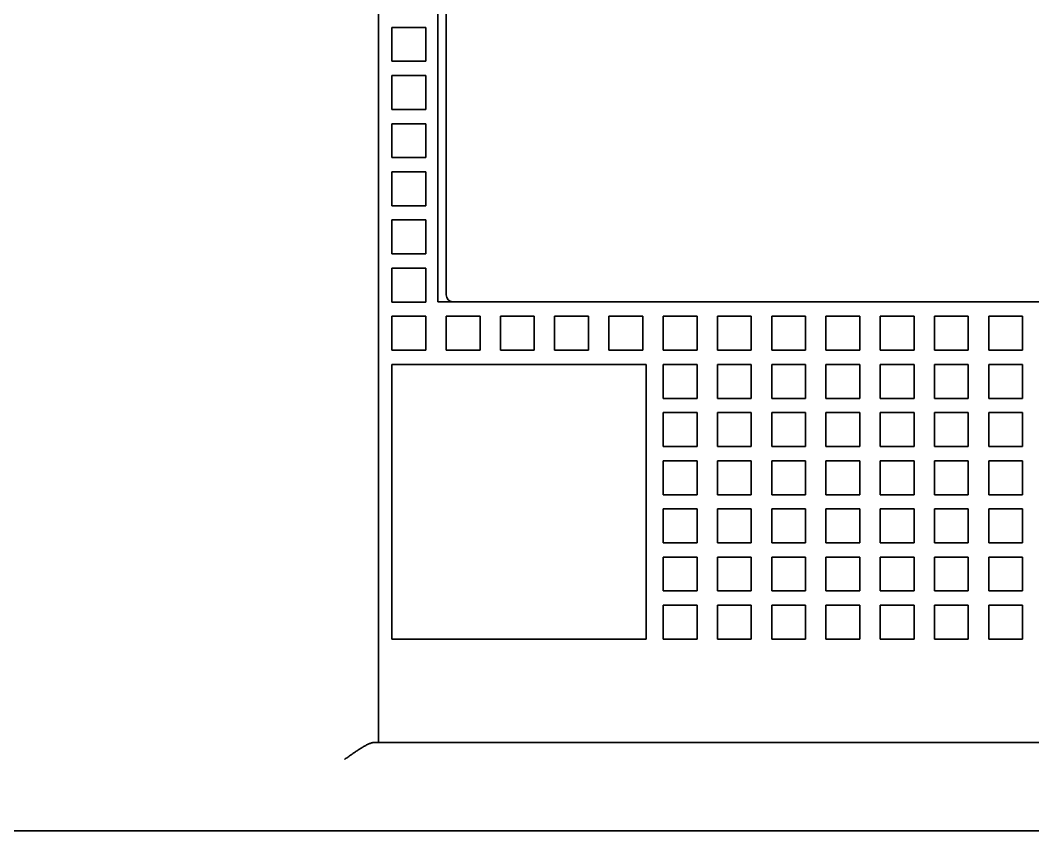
# Model space of a CAD drawing. Header units: millimetres. Extents: x -161 to 18, y -4 to 4.
# Drawn here: x 9.156 to 12.142, y -3.953 to -1.563 of the extents above; entities that cross this region are included whole.
import ezdxf

# ---------------------------------------------------------------- set-up
doc = ezdxf.new("R2010")
doc.units = ezdxf.units.MM

msp = doc.modelspace()

# ---------------------------------------------------------------- linework, layer by layer
at = {"color": 7, "lineweight": 35}
for p, q in [((10.2122, 3.1566), (10.2122, -3.4434)), ((10.3872, -2.3934), (10.3872, 2.1066)), ((10.4122, 2.0169), (10.4122, -2.3037)), ((10.4322, -2.3934), (14.4922, -2.3934)), ((14.7122, -3.6934), (10.2122, -3.6934)), ((7.0322, -3.9534), (16.5922, -3.9534))]:
    msp.add_line(p, q, dxfattribs=at)
at = {"color": 7, "lineweight": 35, "ltscale": 0.025}
for p, q in [((10.2522, -1.6844), (10.2522, -1.5844)), ((10.2522, -1.5844), (10.3522, -1.5844)), ((10.3522, -1.6844), (10.3522, -1.5844)), ((10.2522, -1.6844), (10.3522, -1.6844)), ((10.2522, -1.8264), (10.2522, -1.7264)), ((10.2522, -1.7264), (10.3522, -1.7264)), ((10.3522, -1.8264), (10.3522, -1.7264)), ((10.2522, -1.8264), (10.3522, -1.8264)), ((10.2522, -1.9684), (10.2522, -1.8684)), ((10.2522, -1.8684), (10.3522, -1.8684)), ((10.3522, -1.9684), (10.3522, -1.8684)), ((10.2522, -1.9684), (10.3522, -1.9684)), ((10.2522, -2.1104), (10.2522, -2.0104)), ((10.2522, -2.0104), (10.3522, -2.0104)), ((10.3522, -2.1104), (10.3522, -2.0104)), ((10.2522, -2.1104), (10.3522, -2.1104)), ((10.2522, -2.2524), (10.2522, -2.1524)), ((10.2522, -2.1524), (10.3522, -2.1524)), ((10.3522, -2.2524), (10.3522, -2.1524)), ((10.2522, -2.2524), (10.3522, -2.2524)), ((10.2522, -2.3944), (10.2522, -2.2944)), ((10.2522, -2.2944), (10.3522, -2.2944)), ((10.3522, -2.3944), (10.3522, -2.2944)), ((10.2522, -2.3944), (10.3522, -2.3944)), ((10.2522, -2.5364), (10.2522, -2.4364)), ((10.2522, -2.4364), (10.3522, -2.4364)), ((10.3522, -2.5364), (10.3522, -2.4364)), ((10.5122, -2.4364), (10.4122, -2.4364)), ((10.4122, -2.5364), (10.4122, -2.4364)), ((10.5122, -2.4364), (10.5122, -2.5364)), ((10.6722, -2.4364), (10.5722, -2.4364)), ((10.5722, -2.5364), (10.5722, -2.4364)), ((10.6722, -2.4364), (10.6722, -2.5364)), ((10.8322, -2.4364), (10.7322, -2.4364)), ((10.7322, -2.5364), (10.7322, -2.4364)), ((10.8322, -2.4364), (10.8322, -2.5364)), ((10.9922, -2.4364), (10.8922, -2.4364)), ((10.8922, -2.5364), (10.8922, -2.4364)), ((10.9922, -2.4364), (10.9922, -2.5364)), ((11.1522, -2.4364), (11.0522, -2.4364)), ((11.0522, -2.5364), (11.0522, -2.4364)), ((11.1522, -2.4364), (11.1522, -2.5364)), ((11.3122, -2.4364), (11.2122, -2.4364)), ((11.2122, -2.5364), (11.2122, -2.4364)), ((11.3122, -2.4364), (11.3122, -2.5364)), ((11.4722, -2.4364), (11.3722, -2.4364)), ((11.3722, -2.5364), (11.3722, -2.4364)), ((11.4722, -2.4364), (11.4722, -2.5364)), ((11.6322, -2.4364), (11.5322, -2.4364)), ((11.5322, -2.5364), (11.5322, -2.4364)), ((11.6322, -2.4364), (11.6322, -2.5364)), ((11.7922, -2.4364), (11.6922, -2.4364)), ((11.6922, -2.5364), (11.6922, -2.4364)), ((11.7922, -2.4364), (11.7922, -2.5364)), ((11.9522, -2.4364), (11.8522, -2.4364)), ((11.8522, -2.5364), (11.8522, -2.4364)), ((11.9522, -2.4364), (11.9522, -2.5364)), ((12.1122, -2.4364), (12.0122, -2.4364)), ((12.0122, -2.5364), (12.0122, -2.4364)), ((12.1122, -2.4364), (12.1122, -2.5364)), ((10.2522, -2.5364), (10.3522, -2.5364)), ((10.4122, -2.5364), (10.5122, -2.5364)), ((10.5722, -2.5364), (10.6722, -2.5364)), ((10.7322, -2.5364), (10.8322, -2.5364)), ((10.8922, -2.5364), (10.9922, -2.5364)), ((11.0522, -2.5364), (11.1522, -2.5364)), ((11.2122, -2.5364), (11.3122, -2.5364)), ((11.3722, -2.5364), (11.4722, -2.5364)), ((11.5322, -2.5364), (11.6322, -2.5364)), ((11.6922, -2.5364), (11.7922, -2.5364)), ((11.8522, -2.5364), (11.9522, -2.5364)), ((12.0122, -2.5364), (12.1122, -2.5364)), ((10.2522, -2.6784), (10.2522, -2.5784)), ((11.1522, -2.5784), (11.0522, -2.5784)), ((11.0522, -2.6784), (11.0522, -2.5784)), ((11.1522, -2.5784), (11.1522, -2.6784)), ((11.3122, -2.5784), (11.2122, -2.5784)), ((11.2122, -2.6784), (11.2122, -2.5784)), ((11.3122, -2.5784), (11.3122, -2.6784)), ((11.4722, -2.5784), (11.3722, -2.5784)), ((11.3722, -2.6784), (11.3722, -2.5784)), ((11.4722, -2.5784), (11.4722, -2.6784)), ((11.6322, -2.5784), (11.5322, -2.5784)), ((11.5322, -2.6784), (11.5322, -2.5784)), ((11.6322, -2.5784), (11.6322, -2.6784)), ((11.7922, -2.5784), (11.6922, -2.5784)), ((11.6922, -2.6784), (11.6922, -2.5784)), ((11.7922, -2.5784), (11.7922, -2.6784)), ((11.9522, -2.5784), (11.8522, -2.5784)), ((11.8522, -2.6784), (11.8522, -2.5784)), ((11.9522, -2.5784), (11.9522, -2.6784)), ((12.1122, -2.5784), (12.0122, -2.5784)), ((12.0122, -2.6784), (12.0122, -2.5784)), ((12.1122, -2.5784), (12.1122, -2.6784)), ((11.0522, -2.6784), (11.1522, -2.6784)), ((11.2122, -2.6784), (11.3122, -2.6784)), ((11.3722, -2.6784), (11.4722, -2.6784)), ((11.5322, -2.6784), (11.6322, -2.6784)), ((11.6922, -2.6784), (11.7922, -2.6784)), ((11.8522, -2.6784), (11.9522, -2.6784)), ((12.0122, -2.6784), (12.1122, -2.6784)), ((10.2522, -2.8204), (10.2522, -2.7204)), ((11.1522, -2.7204), (11.0522, -2.7204)), ((11.0522, -2.8204), (11.0522, -2.7204)), ((11.1522, -2.7204), (11.1522, -2.8204)), ((11.3122, -2.7204), (11.2122, -2.7204)), ((11.2122, -2.8204), (11.2122, -2.7204)), ((11.3122, -2.7204), (11.3122, -2.8204)), ((11.4722, -2.7204), (11.3722, -2.7204)), ((11.3722, -2.8204), (11.3722, -2.7204)), ((11.4722, -2.7204), (11.4722, -2.8204)), ((11.6322, -2.7204), (11.5322, -2.7204)), ((11.5322, -2.8204), (11.5322, -2.7204)), ((11.6322, -2.7204), (11.6322, -2.8204)), ((11.7922, -2.7204), (11.6922, -2.7204)), ((11.6922, -2.8204), (11.6922, -2.7204)), ((11.7922, -2.7204), (11.7922, -2.8204)), ((11.9522, -2.7204), (11.8522, -2.7204)), ((11.8522, -2.8204), (11.8522, -2.7204)), ((11.9522, -2.7204), (11.9522, -2.8204)), ((12.1122, -2.7204), (12.0122, -2.7204)), ((12.0122, -2.8204), (12.0122, -2.7204)), ((12.1122, -2.7204), (12.1122, -2.8204)), ((11.0522, -2.8204), (11.1522, -2.8204)), ((11.2122, -2.8204), (11.3122, -2.8204)), ((11.3722, -2.8204), (11.4722, -2.8204)), ((11.5322, -2.8204), (11.6322, -2.8204)), ((11.6922, -2.8204), (11.7922, -2.8204)), ((11.8522, -2.8204), (11.9522, -2.8204)), ((12.0122, -2.8204), (12.1122, -2.8204)), ((10.2522, -2.9624), (10.2522, -2.8624)), ((11.1522, -2.8624), (11.0522, -2.8624)), ((11.0522, -2.9624), (11.0522, -2.8624)), ((11.1522, -2.8624), (11.1522, -2.9624)), ((11.3122, -2.8624), (11.2122, -2.8624)), ((11.2122, -2.9624), (11.2122, -2.8624)), ((11.3122, -2.8624), (11.3122, -2.9624)), ((11.4722, -2.8624), (11.3722, -2.8624)), ((11.3722, -2.9624), (11.3722, -2.8624)), ((11.4722, -2.8624), (11.4722, -2.9624)), ((11.6322, -2.8624), (11.5322, -2.8624)), ((11.5322, -2.9624), (11.5322, -2.8624)), ((11.6322, -2.8624), (11.6322, -2.9624)), ((11.7922, -2.8624), (11.6922, -2.8624)), ((11.6922, -2.9624), (11.6922, -2.8624)), ((11.7922, -2.8624), (11.7922, -2.9624)), ((11.9522, -2.8624), (11.8522, -2.8624)), ((11.8522, -2.9624), (11.8522, -2.8624)), ((11.9522, -2.8624), (11.9522, -2.9624)), ((12.1122, -2.8624), (12.0122, -2.8624)), ((12.0122, -2.9624), (12.0122, -2.8624)), ((12.1122, -2.8624), (12.1122, -2.9624)), ((11.0522, -2.9624), (11.1522, -2.9624)), ((11.2122, -2.9624), (11.3122, -2.9624)), ((11.3722, -2.9624), (11.4722, -2.9624)), ((11.5322, -2.9624), (11.6322, -2.9624)), ((11.6922, -2.9624), (11.7922, -2.9624)), ((11.8522, -2.9624), (11.9522, -2.9624)), ((12.0122, -2.9624), (12.1122, -2.9624)), ((10.2522, -3.1044), (10.2522, -3.0044)), ((11.1522, -3.0044), (11.0522, -3.0044)), ((11.0522, -3.1044), (11.0522, -3.0044)), ((11.1522, -3.0044), (11.1522, -3.1044)), ((11.3122, -3.0044), (11.2122, -3.0044)), ((11.2122, -3.1044), (11.2122, -3.0044)), ((11.3122, -3.0044), (11.3122, -3.1044)), ((11.4722, -3.0044), (11.3722, -3.0044)), ((11.3722, -3.1044), (11.3722, -3.0044)), ((11.4722, -3.0044), (11.4722, -3.1044)), ((11.6322, -3.0044), (11.5322, -3.0044)), ((11.5322, -3.1044), (11.5322, -3.0044)), ((11.6322, -3.0044), (11.6322, -3.1044)), ((11.7922, -3.0044), (11.6922, -3.0044)), ((11.6922, -3.1044), (11.6922, -3.0044)), ((11.7922, -3.0044), (11.7922, -3.1044)), ((11.9522, -3.0044), (11.8522, -3.0044)), ((11.8522, -3.1044), (11.8522, -3.0044)), ((11.9522, -3.0044), (11.9522, -3.1044)), ((12.1122, -3.0044), (12.0122, -3.0044)), ((12.0122, -3.1044), (12.0122, -3.0044)), ((12.1122, -3.0044), (12.1122, -3.1044)), ((11.0522, -3.1044), (11.1522, -3.1044)), ((11.2122, -3.1044), (11.3122, -3.1044)), ((11.3722, -3.1044), (11.4722, -3.1044)), ((11.5322, -3.1044), (11.6322, -3.1044)), ((11.6922, -3.1044), (11.7922, -3.1044)), ((11.8522, -3.1044), (11.9522, -3.1044)), ((12.0122, -3.1044), (12.1122, -3.1044)), ((10.2522, -3.2464), (10.2522, -3.1464)), ((11.1522, -3.1464), (11.0522, -3.1464)), ((11.0522, -3.2464), (11.0522, -3.1464)), ((11.1522, -3.1464), (11.1522, -3.2464)), ((11.3122, -3.1464), (11.2122, -3.1464)), ((11.2122, -3.2464), (11.2122, -3.1464)), ((11.3122, -3.1464), (11.3122, -3.2464)), ((11.4722, -3.1464), (11.3722, -3.1464)), ((11.3722, -3.2464), (11.3722, -3.1464)), ((11.4722, -3.1464), (11.4722, -3.2464)), ((11.6322, -3.1464), (11.5322, -3.1464)), ((11.5322, -3.2464), (11.5322, -3.1464)), ((11.6322, -3.1464), (11.6322, -3.2464)), ((11.7922, -3.1464), (11.6922, -3.1464)), ((11.6922, -3.2464), (11.6922, -3.1464)), ((11.7922, -3.1464), (11.7922, -3.2464)), ((11.9522, -3.1464), (11.8522, -3.1464)), ((11.8522, -3.2464), (11.8522, -3.1464)), ((11.9522, -3.1464), (11.9522, -3.2464)), ((12.1122, -3.1464), (12.0122, -3.1464)), ((12.0122, -3.2464), (12.0122, -3.1464)), ((12.1122, -3.1464), (12.1122, -3.2464)), ((11.0522, -3.2464), (11.1522, -3.2464)), ((11.2122, -3.2464), (11.3122, -3.2464)), ((11.3722, -3.2464), (11.4722, -3.2464)), ((11.5322, -3.2464), (11.6322, -3.2464)), ((11.6922, -3.2464), (11.7922, -3.2464)), ((11.8522, -3.2464), (11.9522, -3.2464)), ((12.0122, -3.2464), (12.1122, -3.2464)), ((10.2522, -3.3884), (10.2522, -3.2884)), ((11.1522, -3.2884), (11.0522, -3.2884)), ((11.0522, -3.3884), (11.0522, -3.2884)), ((11.1522, -3.2884), (11.1522, -3.3884)), ((11.3122, -3.2884), (11.2122, -3.2884)), ((11.2122, -3.3884), (11.2122, -3.2884)), ((11.3122, -3.2884), (11.3122, -3.3884)), ((11.4722, -3.2884), (11.3722, -3.2884)), ((11.3722, -3.3884), (11.3722, -3.2884)), ((11.4722, -3.2884), (11.4722, -3.3884)), ((11.6322, -3.2884), (11.5322, -3.2884)), ((11.5322, -3.3884), (11.5322, -3.2884)), ((11.6322, -3.2884), (11.6322, -3.3884)), ((11.7922, -3.2884), (11.6922, -3.2884)), ((11.6922, -3.3884), (11.6922, -3.2884)), ((11.7922, -3.2884), (11.7922, -3.3884)), ((11.9522, -3.2884), (11.8522, -3.2884)), ((11.8522, -3.3884), (11.8522, -3.2884)), ((11.9522, -3.2884), (11.9522, -3.3884)), ((12.1122, -3.2884), (12.0122, -3.2884)), ((12.0122, -3.3884), (12.0122, -3.2884)), ((12.1122, -3.2884), (12.1122, -3.3884)), ((10.2522, -3.3884), (10.3522, -3.3884)), ((10.4122, -3.3884), (10.5122, -3.3884)), ((10.5722, -3.3884), (10.6722, -3.3884)), ((10.7322, -3.3884), (10.8322, -3.3884)), ((10.8922, -3.3884), (10.9922, -3.3884)), ((11.0522, -3.3884), (11.1522, -3.3884)), ((11.2122, -3.3884), (11.3122, -3.3884)), ((11.3722, -3.3884), (11.4722, -3.3884)), ((11.5322, -3.3884), (11.6322, -3.3884)), ((11.6922, -3.3884), (11.7922, -3.3884)), ((11.8522, -3.3884), (11.9522, -3.3884)), ((12.0122, -3.3884), (12.1122, -3.3884))]:
    msp.add_line(p, q, dxfattribs=at)
at = {"color": 7, "lineweight": 35, "ltscale": 0.017437}
msp.add_line((10.4122, -2.3037), (10.4122, -2.3734), dxfattribs=at)
at = {"color": 7, "lineweight": 35, "ltscale": 0.011229}
msp.add_line((10.3872, -2.3934), (10.4321, -2.3934), dxfattribs=at)
at = {"color": 7, "lineweight": 35, "ltscale": 0.1875}
msp.add_line((10.2522, -2.5784), (11.0022, -2.5784), dxfattribs=at)
at = {"color": 7, "lineweight": 35, "ltscale": 0.2025}
msp.add_line((11.0022, -2.5784), (11.0022, -3.3884), dxfattribs=at)
at = {"color": 7, "lineweight": 35, "ltscale": 0.0105}
for p, q in [((10.2522, -2.7204), (10.2522, -2.6784)), ((10.2522, -2.8624), (10.2522, -2.8204)), ((10.2522, -3.0044), (10.2522, -2.9624)), ((10.2522, -3.1464), (10.2522, -3.1044)), ((10.2522, -3.2884), (10.2522, -3.2464))]:
    msp.add_line(p, q, dxfattribs=at)
at = {"color": 7, "lineweight": 35, "ltscale": 0.015}
for p, q in [((10.3522, -3.3884), (10.4122, -3.3884)), ((10.5122, -3.3884), (10.5722, -3.3884)), ((10.6722, -3.3884), (10.7322, -3.3884)), ((10.8322, -3.3884), (10.8922, -3.3884))]:
    msp.add_line(p, q, dxfattribs=at)
at = {"color": 7, "lineweight": 35, "ltscale": 0.0025}
msp.add_line((10.9922, -3.3884), (11.0022, -3.3884), dxfattribs=at)
at = {"color": 7, "lineweight": 35, "ltscale": 0.0625}
msp.add_line((10.2122, -3.6934), (10.2122, -3.4434), dxfattribs=at)
at = {"color": 7, "lineweight": 35, "ltscale": 0.003349}
msp.add_line((10.1988, -3.6934), (10.2122, -3.6934), dxfattribs=at)
at = {"color": 7, "lineweight": 35}
msp.add_arc((10.4322, -2.3734), 0.02, 180, 270, dxfattribs=at)
msp.add_open_spline([(10.1988, -3.6934), (10.1977, -3.6934), (10.1954, -3.6936), (10.1918, -3.6944), (10.188, -3.6957), (10.184, -3.6973), (10.1798, -3.6993), (10.1755, -3.7016), (10.171, -3.7041), (10.1664, -3.7067), (10.1617, -3.7096), (10.157, -3.7126), (10.1521, -3.7158), (10.1472, -3.719), (10.1423, -3.7223), (10.1373, -3.7257), (10.1324, -3.7292), (10.1273, -3.7327), (10.1223, -3.7363), (10.1172, -3.7398), (10.1139, -3.7422), (10.1122, -3.7434)], degree=3, knots=[0, 0, 0, 0, 0.032706, 0.069131, 0.109232, 0.152716, 0.199187, 0.248249, 0.299574, 0.352875, 0.40787, 0.464308, 0.521972, 0.580671, 0.640235, 0.700514, 0.761368, 0.822669, 0.884297, 0.946139, 1.008086, 1.008086, 1.008086, 1.008086], dxfattribs=at)

doc.saveas('drawing.dxf')
